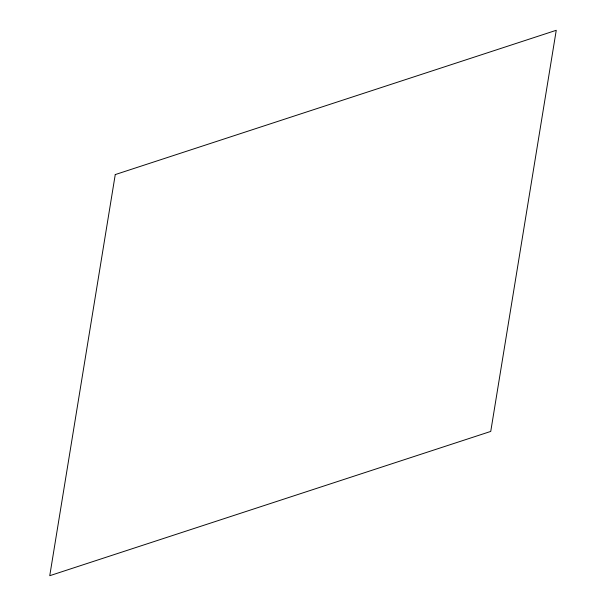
<?xml version="1.0" encoding="UTF-8"?>
<svg xmlns="http://www.w3.org/2000/svg" width="606" height="606" viewBox="0 0 606 606"><rect width="100%" height="100%" fill="white"/><g stroke="black" fill="none" stroke-linecap="round" stroke-linejoin="round"><path stroke-width="0.91" d="M115.254 174.581L49.753 575.7L490.746 431.419L556.247 30.3L115.254 174.581"/></g></svg>
